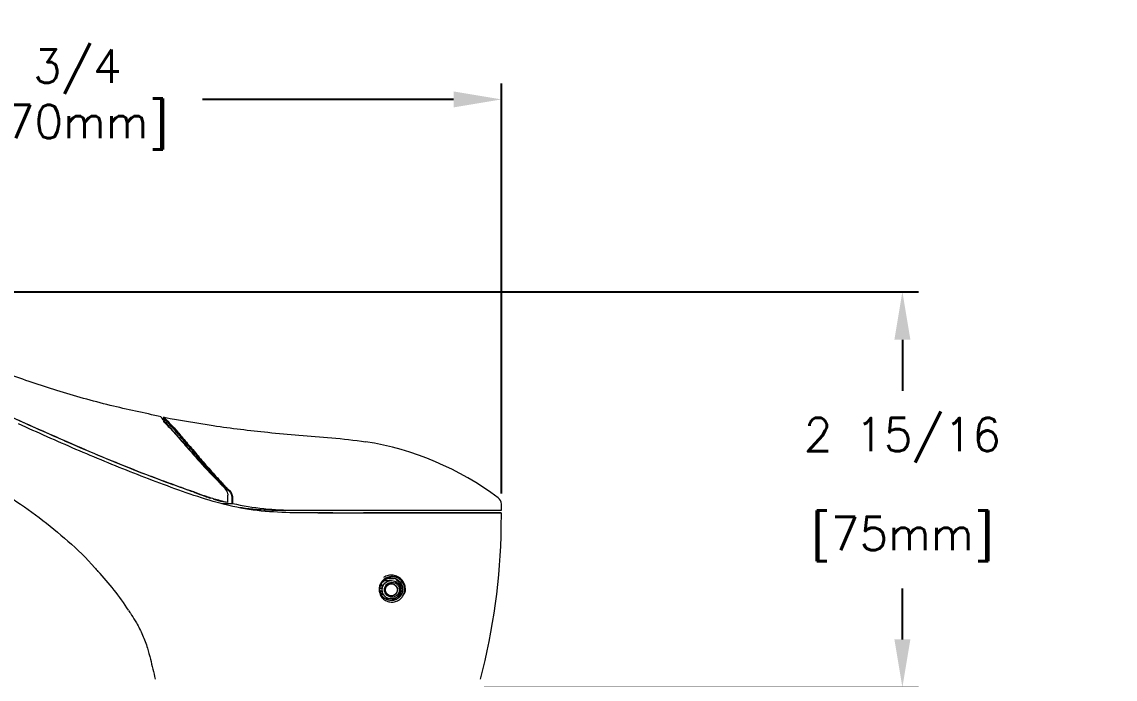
# Model space of a CAD drawing. Header units: inches. Extents: x 2.3 to 15.7, y 0.2 to 14.5.
# Drawn here: x 11.587 to 15.689, y 11.957 to 14.422 of the extents above; entities that cross this region are included whole.
import ezdxf

# ---------------------------------------------------------------- set-up
doc = ezdxf.new("R2010")
doc.units = ezdxf.units.IN
doc.header["$MEASUREMENT"] = 0
doc.header["$PDSIZE"] = -1
doc.layers.add('Dim', color=1, linetype='Continuous')
doc.layers.add('Object', color=4, linetype='Continuous')
doc.styles.get("Standard").update_dxf_attribs({"font": 'romans.shx'})
doc.dimstyles.get("Standard").update_dxf_attribs({"dimtxt": 0.125, "dimasz": 0.18, "dimexe": 0.06, "dimexo": 0.0625, "dimgap": 0.09, "dimtad": 0, "dimtih": 1, "dimtoh": 1, "dimdec": 4, "dimlfac": 2, "dimzin": 0, "dimdsep": 46, "dimlunit": 5, "dimtxsty": 'Standard', "dimcen": 0.09, "dimadec": 0, "dimazin": 0, "dimtfac": 1, "dimtdec": 4, "dimtofl": 0, "dimtmove": 0, "dimatfit": 1, "dimfxl": 0, "dimfrac": 2, "dimtolj": 1, "dimtzin": 0, "dimarcsym": 0})

# ---------------------------------------------------------------- blocks, each defined once
blk = doc.blocks.new('*D6')
at = {"layer": 'Defpoints', "color": 0}
for p in [(13.2589, 11.9262), (14.8907, 11.9262), (13.1627, 10.9262)]:
    blk.add_point(p, dxfattribs=at)
at = {"layer": 'Dim', "color": 0, "lineweight": -2}
for p, q in [((14.8907, 12.1062), (14.8907, 12.2862)), ((13.3214, 11.9262), (14.9507, 11.9262)), ((13.2252, 10.9262), (14.9507, 10.9262)), ((14.8907, 10.7462), (14.8907, 10.5662))]:
    blk.add_line(p, q, dxfattribs=at)
at = {"layer": 'Dim', "color": 0}
for points in [[(14.8607, 12.1062), (14.9207, 12.1062), (14.8907, 11.9262)], [(14.8607, 10.7462), (14.9207, 10.7462), (14.8907, 10.9262)]]:
    blk.add_solid(points, dxfattribs=at)
at = {"layer": 'Dim', "color": 0, "insert": (14.8907, 11.4165), "char_height": 0.125, "attachment_point": 5}
blk.add_mtext('\\A1;2"\\P [50mm]\\PMaximum\\PMounting Thickness', dxfattribs=at)
blk = doc.blocks.new('*D7')
at = {"layer": 'Defpoints', "color": 0}
for p in [(10.1817, 13.4097), (14.8907, 13.4097), (13.2589, 11.9262)]:
    blk.add_point(p, dxfattribs=at)
at = {"layer": 'Dim', "color": 0, "lineweight": -2}
for p, q in [((10.2442, 13.4097), (14.9507, 13.4097)), ((14.8907, 13.2297), (14.8907, 13.0384)), ((14.8907, 12.1062), (14.8907, 12.2975)), ((13.3214, 11.9262), (14.9507, 11.9262))]:
    blk.add_line(p, q, dxfattribs=at)
at = {"layer": 'Dim', "color": 0}
for points in [[(14.8607, 13.2297), (14.9207, 13.2297), (14.8907, 13.4097)], [(14.8607, 12.1062), (14.9207, 12.1062), (14.8907, 11.9262)]]:
    blk.add_solid(points, dxfattribs=at)
at = {"layer": 'Dim', "color": 0, "char_height": 0.125, "attachment_point": 5}
for s, insert in [('\\A1;2 15/16', (14.8907, 12.8532)), ('\\A1;[75mm]', (14.8907, 12.4827))]:
    blk.add_mtext(s, dxfattribs=dict(at, insert=insert))
blk = doc.blocks.new('*D8')
at = {"layer": 'Defpoints', "color": 0}
for p in [(13.3867, 14.1308), (10.0104, 13.3561), (13.3867, 12.5905)]:
    blk.add_point(p, dxfattribs=at)
at = {"layer": 'Dim', "color": 0, "lineweight": -2}
for p, q in [((10.0104, 13.4186), (10.0104, 14.1908)), ((13.3867, 12.653), (13.3867, 14.1908)), ((10.1904, 14.1308), (11.1324, 14.1308)), ((13.2067, 14.1308), (12.2647, 14.1308))]:
    blk.add_line(p, q, dxfattribs=at)
at = {"layer": 'Dim', "color": 0}
for points in [[(10.1904, 14.1608), (10.1904, 14.1008), (10.0104, 14.1308)], [(13.2067, 14.1608), (13.2067, 14.1008), (13.3867, 14.1308)]]:
    blk.add_solid(points, dxfattribs=at)
at = {"layer": 'Dim', "color": 0, "insert": (11.6985, 14.1308), "char_height": 0.125, "attachment_point": 5}
blk.add_mtext('\\A1;6 3/4\\P [170mm]', dxfattribs=at)

msp = doc.modelspace()

# ---------------------------------------------------------------- linework, layer by layer
at = {"layer": 'Object', "color": 4, "linetype": 'Continuous', "lineweight": 15}
for p, q in [((12.117541, 12.936491), (12.117421, 12.929606)), ((11.793327, 12.830812), (11.774755, 12.838876)), ((11.793327, 12.830812), (11.796208, 12.829042)), ((12.11014, 12.689861), (12.110157, 12.689853)), ((12.216455, 12.664356), (12.203889, 12.668784)), ((12.216455, 12.664356), (12.218815, 12.662802)), ((12.235104, 12.657653), (12.234425, 12.658104)), ((12.235193, 12.657594), (12.235105, 12.657653)), ((12.235193, 12.657594), (12.236282, 12.65687)), ((12.360028, 12.619219), (12.359461, 12.646758)), ((12.36692, 12.663883), (12.369216, 12.661502)), ((12.375455, 12.615601), (12.375651, 12.637446)), ((12.377163, 12.637446), (12.376965, 12.615402)), ((12.307752, 12.630969), (12.307752, 12.631283)), ((12.333594, 12.62375), (12.307752, 12.630969)), ((12.333594, 12.62371), (12.333594, 12.62375)), ((12.33775, 12.615357), (12.366681, 12.615547)), ((12.360028, 12.619219), (12.350293, 12.620779)), ((12.366681, 12.615547), (12.375454, 12.615602)), ((13.386728, 12.590496), (13.386326, 12.613557)), ((12.555437, 12.590496), (12.614102, 12.590496)), ((12.697752, 12.580796), (12.757332, 12.580909)), ((12.726473, 12.580875), (12.753849, 12.580907)), ((12.859439, 12.590496), (13.386728, 12.590496)), ((13.385641, 12.580796), (13.36253, 12.580796)), ((13.385843, 12.528237), (13.386728, 12.58077)), ((12.982959, 12.332954), (12.963586, 12.332954)), ((12.939393, 12.297642), (12.931633, 12.297642)), ((12.939338, 12.287284), (12.93237, 12.287284)), ((12.932396, 12.286926), (12.939393, 12.286926)), ((13.014768, 12.297642), (13.007293, 12.297642)), ((13.007293, 12.286926), (13.014363, 12.286926)), ((13.014477, 12.287284), (13.007347, 12.287284)), ((12.975755, 12.257914), (12.991688, 12.257914))]:
    msp.add_line(p, q, dxfattribs=at)
at = {"layer": 'Object', "color": 4, "linetype": 'Continuous', "lineweight": 15, "flags": 128}
msp.add_lwpolyline([(12.991683, 12.326654), (12.994695, 12.326099), (12.997594, 12.324456), (13.000271, 12.321785), (13.002626, 12.318187), (13.004569, 12.313798), (13.006027, 12.308783), (13.006947, 12.303329), (13.007293, 12.297642)], dxfattribs=at)
at = {"layer": 'Object', "color": 4, "linetype": 'Continuous', "lineweight": 15}
for radius in [0.03437, 0.022659]:
    msp.add_circle((12.973343, 12.292284), radius, dxfattribs=at)
for centre, radius, start, end in [((12.120041, 12.936447), 0.0025, 79.201461, 179), ((12.697752, 11.731481), 1.130207, 53.218359, 80.902404), ((13.356803, 12.613042), 0.029528, 1, 53.218359), ((10.95249, 12.569249), 2.433699, 345.436117, 359.034432), ((11.202949, 11.72055), 0.926941, 32.260117, 43.764554), ((12.879527, 12.29796), 0.059866, 359.695219, 15.906224), ((12.973331, 12.29449), 0.041751, 266.008104, 140.18968), ((12.875889, 12.286985), 0.063504, 346.712071, 359.946611), ((12.970281, 12.284803), 0.037072, 320.731994, 3.2841), ((14.443015, 12.569249), 2.433699, 192.749906, 194.563883)]:
    msp.add_arc(centre, radius, start, end, dxfattribs=at)
msp.add_ellipse((12.975336, 12.292284), major_axis=(0.028023, 0), ratio=0.99999178, dxfattribs=at)
for points, knots in [([(12.109799, 12.941217), (12.045772, 12.954697), (11.914007, 12.982436), (11.721548, 13.036104), (11.537057, 13.099251), (11.351443, 13.170261), (11.165539, 13.242615), (10.978207, 13.304432), (10.815261, 13.3463), (10.676666, 13.372596), (10.561835, 13.388936), (10.461181, 13.399324), (10.382018, 13.404986), (10.31892, 13.407995), (10.267496, 13.409524), (10.215137, 13.410091), (10.161774, 13.40954), (10.108822, 13.407296), (10.065564, 13.401975), (10.041433, 13.394619), (10.033719, 13.392267)], [0, 0, 0, 0, 0.09147438, 0.18825193, 0.27914674, 0.36404417, 0.4661319, 0.55805905, 0.63969984, 0.70118004, 0.75522393, 0.80183785, 0.84264284, 0.86618344, 0.89016329, 0.91457567, 0.93940185, 0.96475799, 0.98873339, 1, 1, 1, 1]), ([(11.774755, 12.838876), (11.750722, 12.849404), (11.678621, 12.880988), (11.558703, 12.93484), (11.414101, 12.999386), (11.292368, 13.051904), (11.193945, 13.092351), (11.119519, 13.121646), (11.026741, 13.156607), (10.957847, 13.17974), (10.914364, 13.194341)], [0, 0, 0, 0, 0.08538516, 0.25615778, 0.42693414, 0.59771737, 0.68310483, 0.7684932, 0.85388244, 1, 1, 1, 1]), ([(11.796208, 12.829042), (11.772168, 12.839522), (11.65196, 12.891929), (11.484201, 12.968389), (11.277622, 13.057884), (11.105353, 13.128351), (10.978941, 13.171607), (10.915742, 13.193232)], [0, 0, 0, 0, 0.08343689, 0.41721841, 0.58410279, 0.79207319, 1, 1, 1, 1]), ([(12.109316, 12.939037), (12.108981, 12.939426), (12.108132, 12.940412), (12.122453, 12.9238), (12.144911, 12.897432), (12.171624, 12.866248), (12.20759, 12.824727), (12.26273, 12.76172), (12.318176, 12.704021), (12.346771, 12.674264)], [0, 0, 0, 0, 0.09446603, 0.23963652, 0.3887162, 0.4866242, 0.5845573, 0.78574508, 1, 1, 1, 1]), ([(12.117319, 12.923777), (12.118054, 12.923115), (12.119521, 12.921795), (12.131352, 12.910287), (12.149761, 12.891119), (12.177597, 12.860822), (12.216167, 12.817352), (12.265833, 12.761477), (12.30464, 12.719785), (12.324054, 12.698928)], [0, 0, 0, 0, 0.1247384, 0.24877659, 0.37389294, 0.49933, 0.66676346, 0.83328875, 1, 1, 1, 1]), ([(12.324114, 12.703288), (12.324114, 12.703288), (12.308829, 12.718573), (12.279689, 12.753024), (12.238422, 12.799905), (12.200577, 12.844213), (12.167505, 12.882539), (12.140419, 12.913148), (12.121433, 12.932781), (12.118838, 12.935254), (12.117541, 12.936491)], [0, 0, 0, 0, 0.00000163, 0.12738736, 0.25473424, 0.3952102, 0.53605988, 0.67620285, 0.83807907, 1, 1, 1, 1]), ([(12.120509, 12.938903), (12.120509, 12.938903), (12.120509, 12.938903), (12.125003, 12.934606), (12.143206, 12.915639), (12.170387, 12.884823), (12.203284, 12.846409), (12.241079, 12.802207), (12.281936, 12.754568), (12.311558, 12.721698), (12.326371, 12.705261)], [0, 0, 0, 0, 0.00000165, 0.16190744, 0.32377002, 0.46394316, 0.6048226, 0.7453278, 0.87264442, 1, 1, 1, 1]), ([(12.120509, 12.938903), (12.181855, 12.928061), (12.310988, 12.905237), (12.480029, 12.885104), (12.628408, 12.871006), (12.75102, 12.863203), (12.834169, 12.852775), (12.876445, 12.847473)], [0, 0, 0, 0, 0.2452885, 0.5163373, 0.67006987, 0.83225309, 1, 1, 1, 1]), ([(12.592711, 12.581118), (12.551469, 12.582742), (12.468975, 12.585991), (12.348357, 12.610335), (12.231783, 12.645039), (12.118454, 12.686448), (11.970409, 12.742886), (11.789214, 12.817726), (11.646009, 12.881817), (11.574398, 12.913867)], [0, 0, 0, 0, 0.111963261, 0.223953965, 0.335923905, 0.448074332, 0.560127862, 0.780037579, 1, 1, 1, 1]), ([(12.203889, 12.668784), (12.178999, 12.67769), (12.129218, 12.695504), (12.035648, 12.730816), (11.923459, 12.775183), (11.836711, 12.812266), (11.793327, 12.830812)], [0, 0, 0, 0, 0.17861465, 0.35723393, 0.67853778, 1, 1, 1, 1]), ([(12.218815, 12.662802), (12.193908, 12.671658), (12.11918, 12.698227), (11.977714, 12.752116), (11.862826, 12.800808), (11.796208, 12.829042)], [0, 0, 0, 0, 0.17359119, 0.52080867, 1, 1, 1, 1]), ([(11.47237, 12.684323), (11.494877, 12.670182), (11.555919, 12.631829), (11.653462, 12.56383), (11.761336, 12.475647), (11.834209, 12.406829), (11.868021, 12.365857), (11.871822, 12.361251)], [0, 0, 0, 0, 0.1546439, 0.41942441, 0.6909783, 0.96526068, 1, 1, 1, 1]), ([(12.347544, 12.674687), (12.344128, 12.678163), (12.33844, 12.683951), (12.330638, 12.692032), (12.326249, 12.696629), (12.324054, 12.698928)], [0, 0, 0, 0, 0.42903739, 0.71450487, 1, 1, 1, 1]), ([(12.347591, 12.678269), (12.347591, 12.678269), (12.34563, 12.680231), (12.341598, 12.684608), (12.333732, 12.692801), (12.328036, 12.699366), (12.324114, 12.703288), (12.324114, 12.703288)], [0, 0, 0, 0, 0.00002493, 0.2500373, 0.50006253, 0.99997507, 1, 1, 1, 1]), ([(12.326371, 12.705261), (12.330204, 12.701096), (12.335954, 12.694849), (12.343789, 12.686485), (12.347759, 12.682299), (12.349745, 12.680206)], [0, 0, 0, 0, 0.49997219, 0.74998544, 1, 1, 1, 1]), ([(12.355989, 12.669983), (12.355989, 12.669983), (12.354987, 12.670784), (12.353262, 12.67247), (12.350519, 12.675418), (12.348485, 12.676839), (12.347592, 12.678268), (12.347591, 12.678269)], [0, 0, 0, 0, 0.000076496, 0.313396223, 0.621470033, 0.99989641, 1, 1, 1, 1]), ([(12.349745, 12.680206), (12.350762, 12.679144), (12.352605, 12.677221), (12.35532, 12.674444), (12.357093, 12.672755), (12.357979, 12.67191)], [0, 0, 0, 0, 0.3811783, 0.69053442, 1, 1, 1, 1]), ([(12.234425, 12.658104), (12.232918, 12.658626), (12.229903, 12.659669), (12.22391, 12.661748), (12.21943, 12.663315), (12.216455, 12.664356)], [0, 0, 0, 0, 0.25137717, 0.50278388, 1, 1, 1, 1]), ([(12.236285, 12.656727), (12.234938, 12.657193), (12.232096, 12.658176), (12.22627, 12.660195), (12.221797, 12.66176), (12.218815, 12.662802)], [0, 0, 0, 0, 0.231095408, 0.487497838, 1, 1, 1, 1]), ([(12.285482, 12.639552), (12.276883, 12.642411), (12.259676, 12.648134), (12.242846, 12.654779), (12.234426, 12.658104)], [0, 0, 0, 0, 0.49967134, 1, 1, 1, 1]), ([(12.236282, 12.65687), (12.248439, 12.652134), (12.26804, 12.6445), (12.288139, 12.638108), (12.295773, 12.635681)], [0, 0, 0, 0, 0.62022807, 1, 1, 1, 1]), ([(12.360028, 12.619219), (12.350624, 12.621426), (12.325483, 12.627327), (12.300881, 12.634846), (12.285482, 12.639552)], [0, 0, 0, 0, 0.3740638, 1, 1, 1, 1]), ([(12.346771, 12.674264), (12.349973, 12.670487), (12.354748, 12.664854), (12.358735, 12.654573), (12.359238, 12.649154), (12.359461, 12.646758)], [0, 0, 0, 0, 0.5316575, 0.792978, 1, 1, 1, 1]), ([(12.354047, 12.664052), (12.353577, 12.665402), (12.352042, 12.669816), (12.349387, 12.672691), (12.347544, 12.674687)], [0, 0, 0, 0, 0.3057388, 1, 1, 1, 1]), ([(12.364967, 12.661965), (12.363486, 12.663298), (12.360524, 12.665965), (12.35732, 12.668652), (12.355989, 12.669983), (12.355989, 12.669983)], [0, 0, 0, 0, 0.4999982, 0.99992654, 1, 1, 1, 1]), ([(12.357979, 12.67191), (12.359462, 12.67057), (12.362427, 12.667891), (12.365423, 12.665219), (12.36692, 12.663883)], [0, 0, 0, 0, 0.50000545, 1, 1, 1, 1]), ([(12.367277, 12.659781), (12.367267, 12.659792), (12.366511, 12.660551), (12.365734, 12.661263), (12.364967, 12.661965)], [0, 0, 0, 0, 0.01339027, 1, 1, 1, 1]), ([(12.367244, 12.659634), (12.367245, 12.659662), (12.367248, 12.659715), (12.367267, 12.65976), (12.367277, 12.659781)], [0, 0, 0, 0, 0.52885509, 1, 1, 1, 1]), ([(12.375651, 12.637446), (12.375473, 12.639919), (12.375068, 12.645565), (12.372141, 12.6525), (12.369273, 12.657084), (12.367653, 12.65912), (12.367244, 12.659634)], [0, 0, 0, 0, 0.27763235, 0.63403353, 0.90758426, 1, 1, 1, 1]), ([(12.369216, 12.661502), (12.369634, 12.660919), (12.371225, 12.658705), (12.374003, 12.653709), (12.37675, 12.646188), (12.377036, 12.640126), (12.377163, 12.637446)], [0, 0, 0, 0, 0.09585864, 0.36457826, 0.71913129, 1, 1, 1, 1]), ([(12.350293, 12.620779), (12.345232, 12.621648), (12.339616, 12.622612), (12.334136, 12.623648), (12.333594, 12.62375)], [0, 0, 0, 0, 0.90118652, 1, 1, 1, 1]), ([(12.376965, 12.615402), (12.376682, 12.615459), (12.37611, 12.615576), (12.375675, 12.615593), (12.375455, 12.615601)], [0, 0, 0, 0, 0.49603312, 1, 1, 1, 1]), ([(12.376965, 12.615402), (12.415969, 12.608019), (12.493967, 12.593255), (12.57406, 12.591416), (12.614102, 12.590496)], [0, 0, 0, 0, 0.50005632, 1, 1, 1, 1]), ([(12.405783, 12.601308), (12.410096, 12.600658), (12.432823, 12.59723), (12.482586, 12.592083), (12.5284, 12.591085), (12.555437, 12.590496)], [0, 0, 0, 0, 0.087582411, 0.461535529, 1, 1, 1, 1]), ([(12.694557, 12.580784), (12.675567, 12.580675), (12.641639, 12.580481), (12.607669, 12.580923), (12.592711, 12.581118)], [0, 0, 0, 0, 0.55969599, 1, 1, 1, 1]), ([(12.614102, 12.590496), (12.640872, 12.590496), (12.695077, 12.590496), (12.777285, 12.590496), (12.831823, 12.590496), (12.859439, 12.590496)], [0, 0, 0, 0, 0.325074, 0.65824286, 1, 1, 1, 1]), ([(12.697752, 12.580796), (12.697155, 12.580794), (12.69609, 12.58079), (12.695025, 12.580786), (12.694557, 12.580784)], [0, 0, 0, 0, 0.55998631, 1, 1, 1, 1]), ([(12.753849, 12.580907), (12.749015, 12.580904), (12.739347, 12.580897), (12.721216, 12.580869), (12.707853, 12.580827), (12.699329, 12.580799)], [0, 0, 0, 0, 0.26593628, 0.53182781, 1, 1, 1, 1]), ([(12.757332, 12.580909), (12.791588, 12.580878), (12.864346, 12.58081), (12.972151, 12.580581), (13.075619, 12.580402), (13.168497, 12.580256), (13.246673, 12.580202), (13.310038, 12.580297), (13.355027, 12.580542), (13.382381, 12.580765), (13.38459, 12.580781), (13.385638, 12.580788)], [0, 0, 0, 0, 0.101289213, 0.215132732, 0.332391547, 0.444423479, 0.559704488, 0.671713842, 0.786970132, 0.89898212, 1, 1, 1, 1]), ([(13.36253, 12.580787), (13.362955, 12.58079), (13.365841, 12.580811), (13.35282, 12.580717), (13.322464, 12.580503), (13.273069, 12.580305), (13.207265, 12.580257), (13.127574, 12.580329), (13.03478, 12.580477), (12.947448, 12.580634), (12.889727, 12.58074), (12.868651, 12.580779)], [0, 0, 0, 0, 0.02250518, 0.15300022, 0.27980162, 0.41027925, 0.53710056, 0.66759905, 0.79442908, 0.92493741, 1, 1, 1, 1]), ([(13.021774, 12.275514), (13.0226, 12.277135), (13.026026, 12.283858), (13.026516, 12.297732), (13.022962, 12.314364), (13.014071, 12.328965), (13.000997, 12.340178), (12.98446, 12.346817), (12.966141, 12.347555), (12.952381, 12.343302), (12.94561, 12.339118), (12.944186, 12.338238)], [0, 0, 0, 0, 0.03915512, 0.16236448, 0.28518616, 0.41104787, 0.54294588, 0.68137514, 0.82327866, 0.9628323, 1, 1, 1, 1]), ([(12.942348, 12.328512), (12.944448, 12.330282), (12.950459, 12.335349), (12.962654, 12.340633), (12.978497, 12.342319), (12.994928, 12.338447), (13.009692, 12.32866), (13.020098, 12.31385), (13.024215, 12.296752), (13.022324, 12.280642), (13.016043, 12.267092), (13.008033, 12.258202), (12.997697, 12.250838), (12.984786, 12.245885), (12.967655, 12.245504), (12.950963, 12.251227), (12.937173, 12.26284), (12.928682, 12.278408), (12.926334, 12.29523), (12.929605, 12.310944), (12.935869, 12.321925), (12.940826, 12.326965), (12.942348, 12.328512)], [0, 0, 0, 0, 0.02670992, 0.0764695, 0.13033153, 0.18904607, 0.25151261, 0.31369403, 0.37017637, 0.41931934, 0.46453746, 0.51019405, 0.53445713, 0.59134329, 0.64924125, 0.71063989, 0.77169164, 0.82928219, 0.88232195, 0.93167674, 0.97902771, 1, 1, 1, 1]), ([(12.94399, 12.325379), (12.942636, 12.323997), (12.938231, 12.319499), (12.932646, 12.309673), (12.929736, 12.2956), (12.93184, 12.280549), (12.939408, 12.266646), (12.951667, 12.256297), (12.966484, 12.251209), (12.981678, 12.251558), (12.993147, 12.255981), (13.002326, 12.26256), (13.009436, 12.270486), (13.01503, 12.282604), (13.016713, 12.297028), (13.013041, 12.312304), (13.003816, 12.325493), (12.990744, 12.334219), (12.976172, 12.337696), (12.962092, 12.336214), (12.951224, 12.331502), (12.945858, 12.326961), (12.94399, 12.325379)], [0, 0, 0, 0, 0.02083355, 0.06777559, 0.11672148, 0.16949958, 0.22706968, 0.28837058, 0.35017476, 0.40843617, 0.46548601, 0.4897182, 0.53512011, 0.57988834, 0.62856835, 0.68485088, 0.74732014, 0.81036688, 0.86959757, 0.92371206, 0.97343085, 1, 1, 1, 1]), ([(12.940808, 12.326654), (12.942573, 12.326654), (12.950781, 12.326654), (12.960287, 12.326654), (12.968433, 12.326654), (12.971561, 12.326654), (12.972749, 12.326654), (12.973343, 12.326654)], [0, 0, 0, 0, 0.15027, 0.69852462, 0.88595579, 0.94297791, 1, 1, 1, 1]), ([(12.950206, 12.292284), (12.950404, 12.290013), (12.9508, 12.285462), (12.953875, 12.279247), (12.958591, 12.27403), (12.965111, 12.270277), (12.973086, 12.268749), (12.981656, 12.270238), (12.9893, 12.274986), (12.994466, 12.28213), (12.99655, 12.289986), (12.996048, 12.297313), (12.993557, 12.30378), (12.989275, 12.309289), (12.983217, 12.313489), (12.975562, 12.315684), (12.967021, 12.315041), (12.958958, 12.311106), (12.95307, 12.304447), (12.950481, 12.297627), (12.950273, 12.293587), (12.950206, 12.292284)], [0, 0, 0, 0, 0.04379102, 0.08776556, 0.13496937, 0.18786285, 0.24745073, 0.3121881, 0.37725228, 0.43654115, 0.487409, 0.53240621, 0.57602868, 0.62209346, 0.67334864, 0.73125484, 0.79502296, 0.86060175, 0.92181994, 0.97478289, 1, 1, 1, 1]), ([(12.973343, 12.257914), (12.972749, 12.257914), (12.971563, 12.257914), (12.96634, 12.257914), (12.96068, 12.257914), (12.95488, 12.257914), (12.953465, 12.257914)], [0, 0, 0, 0, 0.0907255, 0.18145409, 0.80025371, 1, 1, 1, 1]), ([(11.986603, 12.215176), (11.988532, 12.212549), (11.992731, 12.206829), (11.996446, 12.200782), (11.998455, 12.197513)], [0, 0, 0, 0, 0.45923596, 1, 1, 1, 1]), ([(11.998188, 12.197345), (12.004498, 12.187814), (12.020321, 12.163915), (12.040386, 12.122395), (12.058209, 12.076761), (12.065598, 12.045946), (12.068936, 12.032022)], [0, 0, 0, 0, 0.18942125, 0.47497354, 0.76277685, 1, 1, 1, 1])]:
    msp.add_open_spline(points, degree=3, knots=knots, dxfattribs=at)

# ---------------------------------------------------------------- dimensions: what is measured, and where the dimension line sits
at = {"layer": 'Dim'}
dim = msp.add_linear_dim(base=(13.386728, 14.130758), p1=(10.010354, 13.356069), p2=(13.386728, 12.590496), dimstyle='Standard', override={"dimpost": '\\X'}, dxfattribs=at)
dim.commit()
dim.dimension.update_dxf_attribs({"geometry": '*D8', "text_midpoint": (11.698541, 14.130758), "dimtype": 160})
dim = msp.add_linear_dim(base=(14.8907271, 13.4096657), p1=(13.2588825, 11.926241), p2=(10.1817436, 13.4096657), angle=90, dimstyle='Standard', override={"dimpost": '\\X'}, dxfattribs=at)
dim.commit()
dim.dimension.update_dxf_attribs({"geometry": '*D7', "text_midpoint": (14.8907271, 12.6679534)})
dim = msp.add_linear_dim(base=(14.890727, 11.926241), p1=(13.1627, 10.926241), p2=(13.258882, 11.926241), angle=90, text='<>\\PMaximum\\PMounting Thickness', dimstyle='Standard', override={"dimpost": '"\\X'}, dxfattribs=at)
dim.commit()
dim.dimension.update_dxf_attribs({"geometry": '*D6', "text_midpoint": (14.890727, 11.416478), "dimtype": 160})

doc.saveas('drawing.dxf')
